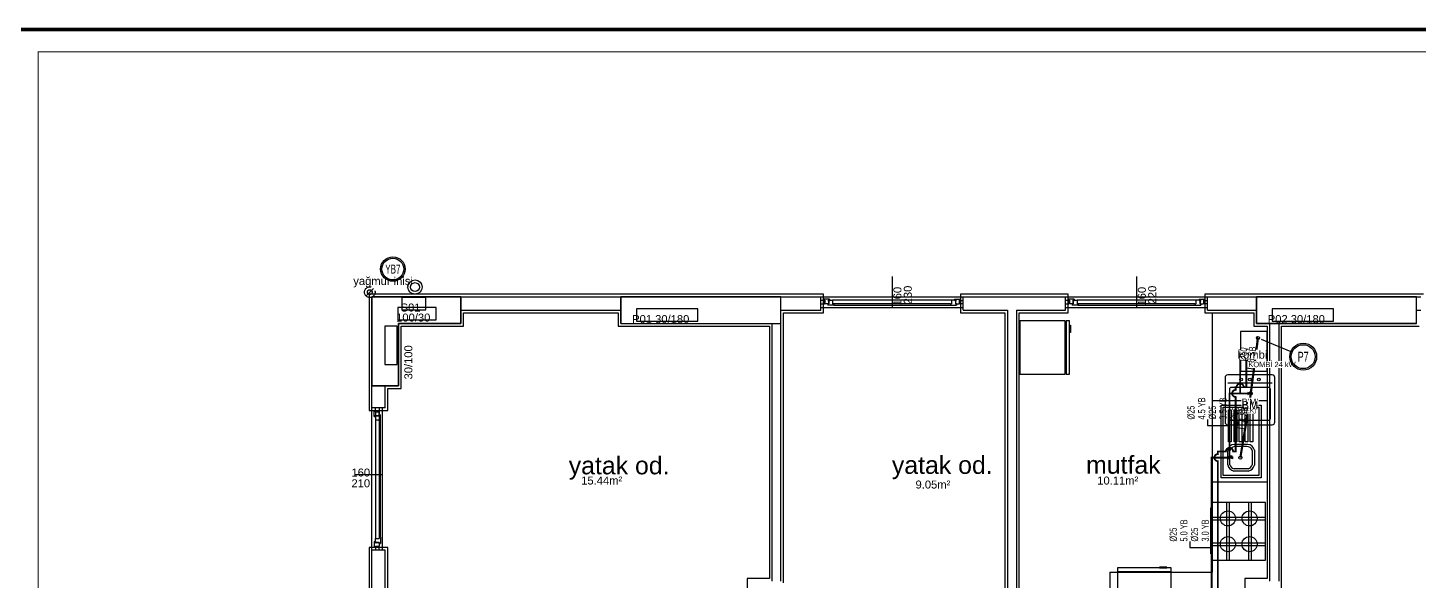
# Model space of a CAD drawing. Header units: centimetres. Extents: x -3962 to 30527, y -2 to 2802.
# Drawn here: x 10013 to 11578, y 2179 to 2802 of the extents above; entities that cross this region are included whole.
import ezdxf
from ezdxf.enums import TextEntityAlignment as Align

# ---------------------------------------------------------------- set-up
doc = ezdxf.new("R2010")
doc.units = ezdxf.units.CM
for name, pattern in [('BASMA HATTI', [31, 25, -6]), ('DASHED', [18, 12, -6]), ('PISSU HATTI', [26, 20, -6]), ('YAGMUR HATTI', [36, 30, -6])]:
    doc.linetypes.add(name, pattern=pattern)
for name, color, linetype in [('MTY-PISSU-CAP', 211, 'CONTINUOUS'), ('MTY-PISSU-KOLON', 211, 'DASHED'), ('MTY-TEMIZSU-CAP', 101, 'CONTINUOUS'), ('MTY-VANA', 1, 'CONTINUOUS'), ('MTY-YAGMURSU-KOLON NO', 7, 'CONTINUOUS'), ('MTY-YUK-BIRIMI', 7, 'CONTINUOUS'), ('ROTAS-CIHAZ', 135, 'CONTINUOUS'), ('ROTAS-MIMARI', 8, 'CONTINUOUS'), ('ROTAS-MIMARI-KOLON', 8, 'CONTINUOUS'), ('ROTAS-MIMARI-YAZI', 8, 'CONTINUOUS'), ('ROTAS-PAFTA', 7, 'CONTINUOUS'), ('ROTAS-PISSU-BORU-TAVANDAN', 6, 'PISSU HATTI'), ('ROTAS-PISSU-KOLONNO', 211, 'CONTINUOUS'), ('ROTAS-SICAKSU-BORU', 1, 'BASMA HATTI'), ('ROTAS-SOGUKSU-BORU', 5, 'CONTINUOUS'), ('ROTAS-TEFRIS', 15, 'CONTINUOUS'), ('ROTAS-YAGMUR-BORUSU', 3, 'YAGMUR HATTI')]:
    doc.layers.add(name, color=color, linetype=linetype)
doc.styles.add('ANOTATIVO', font='arial.ttf')
doc.styles.add('MTY_CAP', font='wturkce.SHX', dxfattribs={"width": 0.65, "height": 20})
doc.styles.add('MTYCAPLT', font='arial.ttf', dxfattribs={"width": 0.65, "height": 1})
doc.styles.add('ROTAS', font='arial.ttf')

# ---------------------------------------------------------------- blocks, each defined once
blk = doc.blocks.new('MTY-PIS SU CAP SB')
at = {"layer": 'MTY-PISSU-CAP'}
for p, q in [((0.83, 1.17), (0, 1.17)), ((0, 1.17), (0, 0))]:
    blk.add_line(p, q, dxfattribs=at)
at = {"layer": 'MTY-PISSU-CAP', "style": 'MTY_CAP', "width": 0.65}
blk.add_attdef('PSCP_001', (0.83, 1.29), '', height=1, dxfattribs=at)
at = {"layer": 'MTY-YUK-BIRIMI', "color": 211, "style": 'MTY_CAP', "width": 0.65}
blk.add_attdef('PS_001', (0.83, 0.07), '', height=1, dxfattribs=at)
blk = doc.blocks.new('MTY-PIS SU KOLON')
at = {"layer": 'MTY-PISSU-KOLON', "linetype": 'Continuous', "lineweight": -3}
blk.add_hatch(color=256, dxfattribs=at).paths.add_polyline_path([(-2.7, -0.1, 0.848135), (0, -0.1, -0.848135), (2.7, -0.1, 0.414214), (0, 2.6, 0.414214)])
blk.add_circle((0, 0), 3.5, dxfattribs=at)
blk = doc.blocks.new('MTY-KURESEL VANA')
at = {"layer": 'MTY-VANA'}
for p, q in [((0, 0), (0, 8)), ((0, 8), (8, 8))]:
    blk.add_line(p, q, dxfattribs=at)
blk.add_lwpolyline([(-10, 5), (-10, -5), (10, 5), (10, -5), (-10, 5)], dxfattribs=at)
at = {"layer": 'MTY-VANA', "style": 'MTYCAPLT', "width": 0.65}
blk.add_attdef('CAP', text='', height=10, dxfattribs=at).set_placement((-1.1, 0), align=Align.CENTER)
blk = doc.blocks.new('MTY-TEMIZ SU CAP MB')
at = {"layer": 'MTY-TEMIZSU-CAP'}
for p, q in [((0.83, 3.1), (0, 3.1)), ((0, 3.1), (0, 0))]:
    blk.add_line(p, q, dxfattribs=at)
at = {"layer": 'MTY-TEMIZSU-CAP', "style": 'MTY_CAP', "width": 0.65}
for tag, p in [('SOCP_001', (0.83, 4.92)), ('SCCP_001', (0.83, 1.92))]:
    blk.add_attdef(tag, p, '', height=1, dxfattribs=at)
at = {"layer": 'MTY-YUK-BIRIMI', "color": 101, "style": 'MTY_CAP', "width": 0.65}
for tag, p in [('SO_001', (0.83, 3.42)), ('SC_001', (0.83, 0.42))]:
    blk.add_attdef(tag, p, '', height=1, dxfattribs=at)
blk = doc.blocks.new('MTY-KOLON NO YAGMUR')
at = {"layer": 'MTY-YAGMURSU-KOLON NO', "linetype": 'Continuous', "ltscale": 100}
blk.add_circle((0, 0), 27.5, dxfattribs=at)
at = {"layer": 'MTY-YAGMURSU-KOLON NO', "color": 7, "linetype": 'Continuous', "ltscale": 100}
blk.add_circle((0, 0), 24.5, dxfattribs=at)
at = {"style": 'ANOTATIVO', "width": 0.65}
blk.add_attdef('K', text='', height=20, dxfattribs=at).set_placement((0, 0), align=Align.MIDDLE_CENTER)
blk = doc.blocks.new('MTY-KOLON NO PIS SU')
at = {"color": 6, "linetype": 'Continuous', "ltscale": 100}
blk.add_circle((0, 0), 27.5, dxfattribs=at)
at = {"color": 7, "linetype": 'Continuous', "ltscale": 100}
blk.add_circle((0, 0), 24.5, dxfattribs=at)
at = {"style": 'ANOTATIVO', "width": 0.65}
blk.add_attdef('K', text='', height=20, dxfattribs=at).set_placement((0, 0), align=Align.MIDDLE_CENTER)

msp = doc.modelspace()

# ---------------------------------------------------------------- linework, layer by layer
at = {"layer": 'ROTAS-MIMARI'}
for p, q in [((10985.4, 2522.1), (10985.4, 2487.4)), ((11260.4, 2522.1), (11260.4, 2487.4)), ((10500.4, 2502.2), (10397.4, 2502.2)), ((10397.4, 2502.2), (10397.4, 2399.2)), ((10680.4, 2502.2), (10500.4, 2502.2)), ((10500.4, 2499.2), (10680.4, 2499.2)), ((10860.4, 2502.2), (10680.4, 2502.2)), ((10908.2, 2502.2), (10860.4, 2502.2)), ((10860.4, 2499.2), (10905.2, 2499.2)), ((10905.4, 2484.2), (10905.4, 2499.2)), ((10905.4, 2484.2), (10905.4, 2499.2)), ((10905.4, 2499.2), (11065.4, 2499.2)), ((10909.4, 2495.2), (10905.4, 2495.2)), ((10905.4, 2491.2), (10909.4, 2491.2)), ((10908.4, 2481.2), (10908.4, 2502.2)), ((10908.7, 2496.8), (10908.7, 2495.4)), ((10915.1, 2496.8), (10908.7, 2496.8)), ((10909.9, 2495.4), (10908.7, 2495.4)), ((10909.4, 2491.2), (10909.4, 2495.2)), ((10909.9, 2495.4), (10909.9, 2491.2)), ((10913.9, 2491.2), (10909.9, 2491.2)), ((10913, 2491.2), (10914.2, 2491.2)), ((10913, 2491.2), (10913, 2489.8)), ((10919.8, 2489.8), (10913, 2489.8)), ((10913.6, 2495.4), (10913.6, 2494.4)), ((10915.1, 2495.4), (10913.6, 2495.4)), ((10913.9, 2494.4), (10913.6, 2494.4)), ((10913.9, 2494.4), (10913.9, 2491.2)), ((10914.2, 2495.4), (10918.6, 2495.4)), ((10914.2, 2495.4), (10914.2, 2494.9)), ((10914.5, 2494.9), (10914.2, 2494.9)), ((10914.5, 2494.4), (10914.2, 2494.4)), ((10914.2, 2494.4), (10914.2, 2491.2)), ((10914.5, 2494.9), (10914.5, 2494.4)), ((10915.1, 2496.8), (10915.1, 2495.4)), ((11052.2, 2495.4), (10918.6, 2495.4)), ((10918.6, 2495.4), (10918.6, 2491.2)), ((10919.8, 2491.2), (10918.6, 2491.2)), ((11051, 2491.2), (10919.8, 2491.2)), ((10919.8, 2491.2), (10919.8, 2489.8)), ((10919.8, 2489.8), (11051, 2489.8)), ((11051, 2491.2), (11051, 2489.8)), ((11051, 2491.2), (11052.2, 2491.2)), ((11051, 2489.8), (11057.8, 2489.8)), ((11056.6, 2495.4), (11052.2, 2495.4)), ((11052.2, 2495.4), (11052.2, 2491.2)), ((11055.7, 2496.8), (11055.7, 2495.4)), ((11055.7, 2496.8), (11062.1, 2496.8)), ((11055.7, 2495.4), (11057.2, 2495.4)), ((11056.3, 2494.9), (11056.6, 2494.9)), ((11056.3, 2494.9), (11056.3, 2494.4)), ((11056.3, 2494.4), (11056.6, 2494.4)), ((11056.6, 2495.4), (11056.6, 2494.9)), ((11056.6, 2494.4), (11056.6, 2491.2)), ((11057.8, 2491.2), (11056.6, 2491.2)), ((11056.9, 2494.4), (11056.9, 2491.2)), ((11056.9, 2494.4), (11057.2, 2494.4)), ((11056.9, 2491.2), (11060.9, 2491.2)), ((11057.2, 2495.4), (11057.2, 2494.4)), ((11057.8, 2491.2), (11057.8, 2489.8)), ((11060.9, 2495.4), (11060.9, 2491.2)), ((11060.9, 2495.4), (11062.1, 2495.4)), ((11061.4, 2495.2), (11065.4, 2495.2)), ((11061.4, 2491.2), (11061.4, 2495.2)), ((11065.4, 2491.2), (11061.4, 2491.2)), ((11062.1, 2496.8), (11062.1, 2495.4)), ((11183.4, 2502.2), (11062.4, 2502.2)), ((11062.4, 2502.2), (11062.4, 2481.2)), ((11065.4, 2499.2), (11180.4, 2499.2)), ((11065.4, 2484.2), (11065.4, 2499.2)), ((11180.4, 2484.2), (11180.4, 2499.2)), ((11180.4, 2484.2), (11180.4, 2499.2)), ((11180.4, 2499.2), (11340.4, 2499.2)), ((11184.4, 2495.2), (11180.4, 2495.2)), ((11180.4, 2491.2), (11184.4, 2491.2)), ((11183.4, 2481.2), (11183.4, 2502.2)), ((11183.7, 2496.8), (11183.7, 2495.4)), ((11190.1, 2496.8), (11183.7, 2496.8)), ((11184.9, 2495.4), (11183.7, 2495.4)), ((11184.4, 2491.2), (11184.4, 2495.2)), ((11184.9, 2495.4), (11184.9, 2491.2)), ((11188.9, 2491.2), (11184.9, 2491.2)), ((11188, 2491.2), (11189.2, 2491.2)), ((11188, 2491.2), (11188, 2489.8)), ((11194.8, 2489.8), (11188, 2489.8)), ((11188.6, 2495.4), (11188.6, 2494.4)), ((11190.1, 2495.4), (11188.6, 2495.4)), ((11188.9, 2494.4), (11188.6, 2494.4)), ((11188.9, 2494.4), (11188.9, 2491.2)), ((11189.2, 2495.4), (11193.6, 2495.4)), ((11189.2, 2495.4), (11189.2, 2494.9)), ((11189.5, 2494.9), (11189.2, 2494.9)), ((11189.5, 2494.4), (11189.2, 2494.4)), ((11189.2, 2494.4), (11189.2, 2491.2)), ((11189.5, 2494.9), (11189.5, 2494.4)), ((11190.1, 2496.8), (11190.1, 2495.4)), ((11327.2, 2495.4), (11193.6, 2495.4)), ((11193.6, 2495.4), (11193.6, 2491.2)), ((11194.8, 2491.2), (11193.6, 2491.2)), ((11326, 2491.2), (11194.8, 2491.2)), ((11194.8, 2491.2), (11194.8, 2489.8)), ((11194.8, 2489.8), (11326, 2489.8)), ((11326, 2491.2), (11326, 2489.8)), ((11326, 2491.2), (11327.2, 2491.2)), ((11326, 2489.8), (11332.8, 2489.8)), ((11331.6, 2495.4), (11327.2, 2495.4)), ((11327.2, 2495.4), (11327.2, 2491.2)), ((11330.7, 2496.8), (11330.7, 2495.4)), ((11330.7, 2496.8), (11337.1, 2496.8)), ((11330.7, 2495.4), (11332.2, 2495.4)), ((11331.3, 2494.9), (11331.6, 2494.9)), ((11331.3, 2494.9), (11331.3, 2494.4)), ((11331.3, 2494.4), (11331.6, 2494.4)), ((11331.6, 2495.4), (11331.6, 2494.9)), ((11331.6, 2494.4), (11331.6, 2491.2)), ((11332.8, 2491.2), (11331.6, 2491.2)), ((11331.9, 2494.4), (11331.9, 2491.2)), ((11331.9, 2494.4), (11332.2, 2494.4)), ((11331.9, 2491.2), (11335.9, 2491.2)), ((11332.2, 2495.4), (11332.2, 2494.4)), ((11332.8, 2491.2), (11332.8, 2489.8)), ((11335.9, 2495.4), (11335.9, 2491.2)), ((11335.9, 2495.4), (11337.1, 2495.4)), ((11336.4, 2495.2), (11340.4, 2495.2)), ((11336.4, 2491.2), (11336.4, 2495.2)), ((11340.4, 2491.2), (11336.4, 2491.2)), ((11337.1, 2496.8), (11337.1, 2495.4)), ((11395.4, 2502.2), (11337.4, 2502.2)), ((11337.4, 2502.2), (11337.4, 2481.2)), ((11340.4, 2499.2), (11395.4, 2499.2)), ((11340.4, 2484.2), (11340.4, 2499.2)), ((11340.4, 2484.2), (11340.4, 2499.2)), ((11575.4, 2502.2), (11395.4, 2502.2)), ((11583.4, 2502.2), (11575.4, 2502.2)), ((11575.4, 2499.2), (11580.4, 2499.2)), ((10500.4, 2484.2), (10680.4, 2484.2)), ((10503.4, 2481.2), (10677.4, 2481.2)), ((10503.4, 2466.2), (10503.4, 2481.2)), ((10677.4, 2481.2), (10677.4, 2466.2)), ((10860.4, 2484.2), (10905.2, 2484.2)), ((10863.4, 2481.2), (10908.2, 2481.2)), ((10863.4, 2466.2), (10863.4, 2481.2)), ((10905.4, 2487.4), (11065.4, 2487.4)), ((11062.4, 2481.2), (11112.4, 2481.2)), ((11065.4, 2484.2), (11115.4, 2484.2)), ((11112.4, 2481.2), (11112.4, 2132.2)), ((11115.4, 2484.2), (11115.4, 2129.2)), ((11125.4, 2484.2), (11125.4, 2129.2)), ((11125.4, 2484.2), (11180.4, 2484.2)), ((11128.4, 2132.2), (11128.4, 2481.2)), ((11128.4, 2481.2), (11183.4, 2481.2)), ((11180.4, 2487.4), (11340.4, 2487.4)), ((11337.4, 2481.2), (11392.4, 2481.2)), ((11340.4, 2484.2), (11395.4, 2484.2)), ((11345.4, 2481.2), (11345.4, 2189.2)), ((11392.4, 2481.2), (11392.4, 2466.2)), ((11575.4, 2484.2), (11580.4, 2484.2)), ((10433.4, 2396.2), (10433.4, 2466.2)), ((10433.4, 2466.2), (10503.4, 2466.2)), ((10677.4, 2466.2), (10847.4, 2466.2)), ((10847.4, 2466.2), (10847.4, 2182.2)), ((10850.4, 2179.2), (10850.4, 2469.2)), ((10860.4, 2179.2), (10860.4, 2469.2)), ((10863.4, 2177.2), (10863.4, 2466.2)), ((11180.2, 2472.2), (11129.1, 2472.2)), ((11129.1, 2472.2), (11129.1, 2412.2)), ((11180.2, 2412.2), (11180.2, 2472.2)), ((11180.2, 2467.2), (11181.2, 2467.2)), ((11181.2, 2472.2), (11181.2, 2412.2)), ((11185.1, 2472.2), (11181.2, 2472.2)), ((11185.1, 2412.2), (11185.1, 2472.2)), ((11185.1, 2467.5), (11186.1, 2467.5)), ((11185.1, 2459.1), (11185.1, 2467.5)), ((11186.1, 2459.1), (11185.1, 2459.1)), ((11186.1, 2467.5), (11186.1, 2459.1)), ((11377.4, 2460.2), (11377.4, 2415.2)), ((11407.4, 2460.2), (11377.4, 2460.2)), ((11392.4, 2466.2), (11397.4, 2466.2)), ((11397.4, 2466.2), (11407.4, 2466.2)), ((11410.4, 2469.2), (11400.4, 2469.2)), ((11407.4, 2466.2), (11407.4, 2182.2)), ((11407.4, 2415.2), (11407.4, 2460.2)), ((11410.4, 2179.2), (11410.4, 2469.2)), ((11420.4, 2469.2), (11420.4, 2179.2)), ((11423.4, 2179.2), (11423.4, 2466.2)), ((11423.4, 2466.2), (11578.4, 2466.2)), ((11376.1, 2435.2), (11376.1, 2440.1)), ((11376.1, 2440.1), (11377.4, 2440.1)), ((11377.4, 2435.2), (11376.1, 2435.2)), ((11129.1, 2412.2), (11180.2, 2412.2)), ((11180.2, 2417.2), (11181.2, 2417.2)), ((11181.2, 2412.2), (11185.1, 2412.2)), ((11407.4, 2415.2), (11377.4, 2415.2)), ((10397.4, 2399.2), (10397.4, 2371.2)), ((10400.4, 2374.2), (10400.4, 2399.2)), ((10415.4, 2374.2), (10415.4, 2399.2)), ((10418.4, 2371.2), (10418.4, 2396.2)), ((10418.4, 2396.2), (10433.4, 2396.2)), ((11345.4, 2382.5), (11407.4, 2382.5)), ((10397.4, 2371.2), (10418.4, 2371.2)), ((10415.4, 2374.2), (10400.4, 2374.2)), ((10400.4, 2214.2), (10400.4, 2374.2)), ((10402.8, 2370.9), (10404.2, 2370.9)), ((10402.8, 2364.5), (10402.8, 2370.9)), ((10402.8, 2364.5), (10404.2, 2364.5)), ((10404.2, 2370.9), (10404.2, 2227.4)), ((10404.2, 2369.7), (10404.2, 2370.9)), ((10404.2, 2369.7), (10408.4, 2369.7)), ((10404.2, 2366), (10405.2, 2366)), ((10404.2, 2364.5), (10404.2, 2366)), ((10404.2, 2365.4), (10404.2, 2361)), ((10404.2, 2365.4), (10404.7, 2365.4)), ((10404.4, 2370.2), (10404.4, 2374.2)), ((10408.4, 2370.2), (10404.4, 2370.2)), ((10404.7, 2365.1), (10404.7, 2365.4)), ((10404.7, 2365.1), (10405.2, 2365.1)), ((10405.2, 2365.7), (10405.2, 2366)), ((10405.2, 2365.7), (10408.4, 2365.7)), ((10405.2, 2365.1), (10405.2, 2365.4)), ((10405.2, 2365.4), (10408.4, 2365.4)), ((10408.4, 2374.2), (10408.4, 2370.2)), ((10408.4, 2369.7), (10408.4, 2228.6)), ((10408.4, 2365.7), (10408.4, 2369.7)), ((10408.4, 2366.6), (10408.4, 2365.4)), ((10408.4, 2366.6), (10409.8, 2366.6)), ((10409.8, 2228.6), (10409.8, 2366.6)), ((10409.8, 2359.8), (10409.8, 2366.6)), ((10412.2, 2214.2), (10412.2, 2374.2)), ((11355.5, 2295.7), (11355.5, 2377.5)), ((11355.5, 2377.5), (11400.5, 2377.5)), ((11358, 2298.2), (11358, 2375)), ((11358, 2375), (11398, 2375)), ((11363.7, 2336.2), (11363.7, 2372.2)), ((11363.7, 2372.2), (11366.7, 2372.2)), ((11366.7, 2372.2), (11366.7, 2336.2)), ((11370.4, 2336.2), (11370.4, 2372.2)), ((11370.4, 2372.2), (11373.4, 2372.2)), ((11373.4, 2372.2), (11373.4, 2336.2)), ((11376, 2336.2), (11376, 2372.2)), ((11376, 2372.2), (11379, 2372.2)), ((11379, 2372.2), (11379, 2336.2)), ((11382.8, 2336.2), (11382.8, 2372.2)), ((11382.8, 2372.2), (11385.8, 2372.2)), ((11385.8, 2372.2), (11385.8, 2336.2)), ((11388.3, 2336.2), (11388.3, 2372.2)), ((11388.3, 2372.2), (11391.3, 2372.2)), ((11391.3, 2372.2), (11391.3, 2336.2)), ((11398, 2375), (11398, 2298.2)), ((11400.5, 2377.5), (11400.5, 2295.7)), ((10404.2, 2361), (10408.4, 2361)), ((10408.4, 2359.8), (10408.4, 2361)), ((10408.4, 2359.8), (10409.8, 2359.8)), ((11366.7, 2336.2), (11363.7, 2336.2)), ((11385.7, 2333.2), (11370.3, 2333.2)), ((11373.4, 2336.2), (11370.4, 2336.2)), ((11379, 2336.2), (11376, 2336.2)), ((11385.8, 2336.2), (11382.8, 2336.2)), ((11391.3, 2336.2), (11388.3, 2336.2)), ((11363, 2310), (11363, 2326.4)), ((11365.5, 2310.3), (11365.5, 2326.1)), ((11384, 2330.7), (11370.3, 2330.7)), ((11390.5, 2326.3), (11390.5, 2310.1)), ((11393, 2326.6), (11393, 2309.8)), ((11386.1, 2303.2), (11369.9, 2303.2)), ((11385.9, 2305.7), (11370.1, 2305.7)), ((10380.8, 2299.2), (10412.2, 2299.2)), ((11407.4, 2290.7), (11345.4, 2290.7)), ((11400.5, 2295.7), (11355.5, 2295.7)), ((11398, 2298.2), (11358, 2298.2)), ((11344.1, 2261.8), (11345.4, 2261.8)), ((11344.1, 2220), (11344.1, 2261.8)), ((11405.4, 2267.9), (11345.4, 2267.9)), ((11345.4, 2202.9), (11345.4, 2267.9)), ((11361.5, 2267.9), (11361.5, 2202.9)), ((11364.5, 2267.9), (11364.5, 2202.9)), ((11386.3, 2267.9), (11386.3, 2202.9)), ((11389.3, 2267.9), (11389.3, 2202.9)), ((11405.4, 2202.9), (11405.4, 2267.9)), ((11345.4, 2251.4), (11405.4, 2251.4)), ((11345.4, 2248.4), (11405.4, 2248.4)), ((10402.8, 2223.9), (10402.8, 2217.5)), ((10402.8, 2223.9), (10404.2, 2223.9)), ((10404.2, 2227.4), (10408.4, 2227.4)), ((10404.2, 2223), (10404.2, 2227.4)), ((10404.2, 2223.9), (10404.2, 2222.4)), ((10404.2, 2223), (10404.7, 2223)), ((10404.7, 2223.3), (10405.2, 2223.3)), ((10404.7, 2223.3), (10404.7, 2223)), ((10405.2, 2223.3), (10405.2, 2223)), ((10405.2, 2223), (10408.4, 2223)), ((10405.2, 2222.7), (10405.2, 2222.4)), ((10405.2, 2222.7), (10408.4, 2222.7)), ((10408.4, 2228.6), (10408.4, 2227.4)), ((10408.4, 2228.6), (10409.8, 2228.6)), ((10408.4, 2221.8), (10408.4, 2223)), ((10408.4, 2222.7), (10408.4, 2218.7)), ((10409.8, 2228.6), (10409.8, 2221.8)), ((10397.4, 2217.2), (10397.4, 2154.2)), ((10418.4, 2217.2), (10397.4, 2217.2)), ((10400.4, 2154.2), (10400.4, 2214.2)), ((10415.4, 2214.2), (10400.4, 2214.2)), ((10402.8, 2217.5), (10404.2, 2217.5)), ((10404.2, 2222.4), (10405.2, 2222.4)), ((10404.2, 2218.7), (10404.2, 2217.5)), ((10404.2, 2218.7), (10408.4, 2218.7)), ((10404.4, 2218.2), (10404.4, 2214.2)), ((10408.4, 2218.2), (10404.4, 2218.2)), ((10408.4, 2221.8), (10409.8, 2221.8)), ((10408.4, 2214.2), (10408.4, 2218.2)), ((10415.4, 2154.2), (10415.4, 2214.2)), ((10418.4, 2157.2), (10418.4, 2217.2)), ((11344.1, 2210), (11344.1, 2220)), ((11345.4, 2210), (11344.1, 2210)), ((11345.4, 2222.3), (11405.4, 2222.3)), ((11345.4, 2219.3), (11405.4, 2219.3)), ((11299.2, 2194.1), (11239.2, 2194.1)), ((11239.2, 2194.1), (11239.2, 2190.2)), ((11294.5, 2195.2), (11286.1, 2195.2)), ((11286.1, 2195.2), (11286.1, 2194.1)), ((11286.1, 2194.1), (11294.5, 2194.1)), ((11294.5, 2194.1), (11294.5, 2195.2)), ((11299.2, 2190.2), (11299.2, 2194.1)), ((11345.4, 2202.9), (11405.4, 2202.9)), ((10822.4, 2182.2), (10822.4, 2132.2)), ((10847.4, 2182.2), (10822.4, 2182.2)), ((11230.4, 2189.2), (11345.4, 2189.2)), ((11230.4, 2189.2), (11230.4, 2132.2)), ((11239.2, 2190.2), (11299.2, 2190.2)), ((11299.2, 2189.2), (11239.2, 2189.2)), ((11239.2, 2189.2), (11239.2, 2133.1)), ((11244.2, 2189.2), (11244.2, 2190.2)), ((11294.2, 2189.2), (11294.2, 2190.2)), ((11299.2, 2133.1), (11299.2, 2189.2)), ((11407.4, 2182.2), (11382.4, 2182.2)), ((11382.4, 2182.2), (11382.4, 2167.2)), ((11423.4, 2119.2), (11423.4, 2179.2))]:
    msp.add_line(p, q, dxfattribs=at)
for points in [[(10400.4, 2399.2), (10400.4, 2499.2)], [(10400.4, 2499.2), (10500.4, 2499.2)], [(10500.4, 2499.2), (10500.4, 2469.2)], [(10680.4, 2469.2), (10680.4, 2499.2)], [(10680.4, 2499.2), (10860.4, 2499.2)], [(10860.4, 2469.2), (10860.4, 2499.2)], [(11575.4, 2469.2), (11395.4, 2469.2), (11395.4, 2499.2)], [(11395.4, 2499.2), (11575.4, 2499.2)], [(11575.4, 2469.2), (11575.4, 2499.2)], [(10500.4, 2469.2), (10430.4, 2469.2)], [(10430.4, 2469.2), (10430.4, 2399.2)], [(10680.4, 2469.2), (10860.4, 2469.2)], [(10430.4, 2399.2), (10400.4, 2399.2)], [(11370.3, 2333.2), (11367.7, 2332.5), (11365.5, 2331), (11363.9, 2328.9), (11363, 2326.4)], [(11393, 2326.6), (11392, 2329.1), (11390.4, 2331.1), (11388.3, 2332.5), (11385.7, 2333.2)], [(11370.6, 2330.7), (11368.8, 2330.2), (11367.3, 2329.3), (11366.2, 2327.9), (11365.5, 2326.1)], [(11390.5, 2326.3), (11389.6, 2328.3), (11388.1, 2329.8), (11386.2, 2330.6), (11384, 2330.7)], [(11363, 2310), (11363.8, 2307.6), (11365.4, 2305.5), (11367.5, 2304), (11369.9, 2303.2)], [(11365.5, 2310.3), (11366.1, 2308.6), (11367.1, 2307.3), (11368.5, 2306.3), (11370.1, 2305.7)], [(11385.9, 2305.7), (11387.5, 2306.3), (11388.8, 2307.2), (11389.8, 2308.5), (11390.5, 2310.1)], [(11386.1, 2303.2), (11388.5, 2304), (11390.6, 2305.4), (11392.1, 2307.4), (11393, 2309.8)]]:
    msp.add_lwpolyline(points, dxfattribs=at)
for centre, radius in [((10448.8, 2510.2), 8), ((10448.8, 2510.2), 5), ((11377.2, 2318.3), 1.68), ((11363.2, 2249.9), 8.48), ((11387.6, 2249.9), 8.48), ((11363.2, 2220.9), 8.48), ((11387.6, 2220.9), 8.48)]:
    msp.add_circle(centre, radius, dxfattribs=at)
at = {"layer": 'ROTAS-MIMARI-KOLON'}
for points in [[(10500.4, 2499.2), (10400.4, 2499.2), (10400.4, 2399.2), (10430.4, 2399.2), (10430.4, 2469.2), (10500.4, 2469.2), (10500.4, 2499.2)], [(10434, 2484.7), (10461.1, 2484.7), (10461.1, 2498.6), (10434, 2498.6), (10434, 2484.7)], [(10860.4, 2499.2), (10680.4, 2499.2), (10680.4, 2469.2), (10860.4, 2469.2), (10860.4, 2499.2)], [(11575.4, 2499.2), (11395.4, 2499.2), (11395.4, 2469.2), (11575.4, 2469.2), (11575.4, 2499.2)], [(10429.6, 2473.4), (10472.7, 2473.4), (10472.7, 2487.4), (10429.6, 2487.4), (10429.6, 2473.4)], [(10698.1, 2471.7), (10767.1, 2471.7), (10767.1, 2485.7), (10698.1, 2485.7), (10698.1, 2471.7)], [(11413.1, 2471.7), (11482.1, 2471.7), (11482.1, 2485.7), (11413.1, 2485.7), (11413.1, 2471.7)], [(10428.9, 2423.2), (10428.9, 2466.3), (10414.9, 2466.3), (10414.9, 2423.2), (10428.9, 2423.2)]]:
    msp.add_lwpolyline(points, dxfattribs=at)
at = {"layer": 'ROTAS-PAFTA'}
for points, const_width in [([(10000, 0), (12500, 0), (12500, 2800), (10000, 2800)], 4), ([(10025, 25), (12475, 25), (12475, 2775), (10025, 2775)], 1)]:
    msp.add_lwpolyline(points, close=True, dxfattribs=dict(at, const_width=const_width))
at = {"layer": 'ROTAS-PISSU-BORU-TAVANDAN', "const_width": 2.5}
for points in [[(11388, 2383.3), (11397, 2453)], [(11377.2, 2318.3), (11388, 2383.3)]]:
    msp.add_lwpolyline(points, dxfattribs=at)
at = {"layer": 'ROTAS-PISSU-KOLONNO'}
msp.add_line((11400.7, 2451.5), (11434, 2437.7), dxfattribs=at)
at = {"layer": 'ROTAS-SICAKSU-BORU', "const_width": 2}
for points in [[(11372, 2325.3), (11372, 2386.5), (11371, 2386.7), (11370, 2387.1), (11369.2, 2387.7), (11368.5, 2388.5), (11368.1, 2389.5), (11368, 2390.5), (11368.1, 2391.6), (11368.5, 2392.5), (11369.2, 2393.4), (11370, 2394), (11371, 2394.4), (11372, 2394.5), (11372, 2397.5), (11373, 2397.5), (11373.1, 2398.6), (11373.5, 2399.5), (11374.2, 2400.4), (11375, 2401), (11376, 2401.4), (11377, 2401.5), (11378, 2401.4), (11379, 2401), (11379.8, 2400.4), (11380.5, 2399.5), (11380.9, 2398.6), (11381, 2397.5), (11384, 2397.5), (11384, 2439), (11385.3, 2439), (11385.3, 2441.1)], [(11352, 2123), (11352, 2314.3), (11351, 2314.5), (11350, 2314.9), (11349.2, 2315.5), (11348.5, 2316.3), (11348.1, 2317.3), (11348, 2318.3), (11348.1, 2319.4), (11348.5, 2320.3), (11349.2, 2321.2), (11350, 2321.8), (11351, 2322.2), (11352, 2322.3), (11352, 2325.3), (11361, 2325.3), (11361.1, 2326.4), (11361.5, 2327.3), (11362.2, 2328.2), (11363, 2328.8), (11364, 2329.2), (11365, 2329.3), (11366, 2329.2), (11367, 2328.8), (11367.8, 2328.2), (11368.5, 2327.3), (11368.9, 2326.4), (11369, 2325.3), (11372, 2325.3)], [(11372, 2325.3), (11373, 2325.3)]]:
    msp.add_lwpolyline(points, dxfattribs=at)
at = {"layer": 'ROTAS-SOGUKSU-BORU', "const_width": 2}
for points in [[(11377, 2390.5), (11377, 2432), (11378.3, 2432), (11378.3, 2434.1)], [(11365, 2318.3), (11365, 2390.5), (11377, 2390.5)], [(11377, 2390.5), (11388, 2390.5)], [(11205, 1940), (11205, 2116), (11345, 2116), (11345, 2318.3), (11365, 2318.3)], [(11365, 2318.3), (11366, 2318.3)]]:
    msp.add_lwpolyline(points, dxfattribs=at)
at = {"layer": 'ROTAS-TEFRIS'}
msp.add_line((11363, 2402.3), (11413, 2402.3), dxfattribs=at)
for points in [[(11413, 2355.3), (11414.1, 2355.6), (11415.1, 2356.2), (11415.8, 2357.2), (11416, 2358.3), (11416, 2408.3), (11415.8, 2409.5), (11415.1, 2410.5), (11414.1, 2411.1), (11413, 2411.3), (11363, 2411.3), (11361.8, 2411.1), (11360.9, 2410.5), (11360.2, 2409.5), (11360, 2408.3), (11360, 2358.3), (11360.2, 2357.2), (11360.9, 2356.2), (11361.8, 2355.6), (11363, 2355.3)], [(11409, 2360.3), (11409.8, 2360.5), (11410.4, 2360.9), (11410.8, 2361.6), (11411, 2362.3), (11411, 2395.3), (11410.8, 2396.1), (11410.4, 2396.8), (11409.8, 2397.2), (11409, 2397.3), (11367, 2397.3), (11366.2, 2397.2), (11365.6, 2396.8), (11365.1, 2396.1), (11365, 2395.3), (11365, 2362.3), (11365.1, 2361.6), (11365.6, 2360.9), (11366.2, 2360.5), (11367, 2360.3)]]:
    msp.add_lwpolyline(points, close=True, dxfattribs=at)
for centre in [(11378, 2406.3), (11388, 2406.3), (11398, 2406.3)]:
    msp.add_circle(centre, 1.5, dxfattribs=at)
at = {"layer": 'ROTAS-YAGMUR-BORUSU'}
msp.add_line((10393.7, 2500.3), (10402.1, 2508.7), dxfattribs=at)
for radius in [6, 2.7]:
    msp.add_circle((10397.9, 2504.5), radius, dxfattribs=at)

# ---------------------------------------------------------------- block references
at = {"layer": 'ROTAS-PISSU-KOLONNO'}
ref = msp.add_blockref('MTY-KOLON NO YAGMUR', (10423.9, 2530.5), dxfattribs=dict(at, xscale=0.5, yscale=0.5))
ref.add_attrib('K', 'YB7', dxfattribs={"height": 10, "style": 'ANOTATIVO', "width": 0.65}).set_placement((10423.9, 2530.5), align=Align.MIDDLE_CENTER)
at = {"layer": 'ROTAS-TEFRIS'}
for name, p, xscale, yscale in [('MTY-PIS SU KOLON', (11397, 2453), 0.5, 0.5), ('MTY-KURESEL VANA', (11366, 2318.3), 0.25, 0.25)]:
    msp.add_blockref(name, p, dxfattribs=dict(at, xscale=xscale, yscale=yscale))
ref = msp.add_blockref('MTY-TEMIZ SU CAP MB', (11365, 2354.4), dxfattribs=dict(at, xscale=8, yscale=8, rotation=90))
ref.add_attrib('SCCP_001', 'Ø25', (11349.7, 2361.1), dxfattribs={"height": 8, "rotation": 90, "style": 'MTY_CAP', "width": 0.65})
ref.add_attrib('SC_001', '3.5 YB', (11361.7, 2361.1), dxfattribs={"color": 101, "height": 8, "rotation": 90, "style": 'MTY_CAP', "width": 0.65})
ref.add_attrib('SO_001', '4.5 YB', (11337.7, 2361.1), dxfattribs={"color": 101, "height": 8, "rotation": 90, "style": 'MTY_CAP', "width": 0.65})
ref.add_attrib('SOCP_001', 'Ø25', (11325.7, 2361.1), dxfattribs={"height": 8, "rotation": 90, "style": 'MTY_CAP', "width": 0.65})
ref = msp.add_blockref('MTY-TEMIZ SU CAP MB', (11345, 2217.2), dxfattribs=dict(at, xscale=8, yscale=8, rotation=90))
ref.add_attrib('SCCP_001', 'Ø25', (11329.7, 2223.8), dxfattribs={"height": 8, "rotation": 90, "style": 'MTY_CAP', "width": 0.65})
ref.add_attrib('SC_001', '3.0 YB', (11341.7, 2223.8), dxfattribs={"color": 101, "height": 8, "rotation": 90, "style": 'MTY_CAP', "width": 0.65})
ref.add_attrib('SO_001', '5.0 YB', (11317.7, 2223.8), dxfattribs={"color": 101, "height": 8, "rotation": 90, "style": 'MTY_CAP', "width": 0.65})
ref.add_attrib('SOCP_001', 'Ø25', (11305.7, 2223.8), dxfattribs={"height": 8, "rotation": 90, "style": 'MTY_CAP', "width": 0.65})

# ---------------------------------------------------------------- texts
at = {"layer": 'ROTAS-MIMARI-YAZI', "style": 'ROTAS'}
for s, height, p in [('yağmur inişi', 9, (10412.9, 2517.1)), ('S01', 9, (10443.8, 2487.2)), ('100/30', 9, (10446.8, 2475.9)), ('P01 30/180', 9, (10725.2, 2474.2)), ('P02 30/180', 9, (11440.2, 2474.2)), ('yatak od.', 20, (10678.4, 2309.5)), ('yatak od.', 20, (11041.9, 2310)), ('mutfak', 20, (11245.6, 2310.2)), ('160', 9, (10387.8, 2301.5)), ('210', 9, (10387.8, 2289.4)), ('15.44m²', 9, (10658.8, 2292.5)), ('9.05m²', 9, (11031.4, 2288)), ('10.11m²', 9, (11239.3, 2292.5))]:
    msp.add_text(s, height=height, dxfattribs=at).set_placement(p, align=Align.MIDDLE_CENTER)
for s, p in [('160', (10991.4, 2500)), ('230', (11003.1, 2501.3)), ('160', (11266.4, 2500)), ('220', (11278.1, 2501.3)), ('30/100', (10441.3, 2425.5))]:
    msp.add_text(s, height=9, rotation=90, dxfattribs=at).set_placement(p, align=Align.MIDDLE_CENTER)

# ---------------------------------------------------------------- next in the draw order: wipeouts: each hides what was drawn before it
for points in [[(11405.7, 2428.6), (11375.8, 2428.6), (11375.8, 2439.6), (11405.7, 2439.6)], [(11394.6, 2371.8), (11381.4, 2371.8), (11381.4, 2382.8), (11394.6, 2382.8)]]:
    msp.add_wipeout(points)

# ---------------------------------------------------------------- next in the draw order: wipeouts: each hides what was drawn before it
for points in [[(11428.3, 2419.1), (11385.3, 2419.1), (11385.3, 2427.1), (11428.3, 2427.1)], [(11397.7, 2376.8), (11378.3, 2376.8), (11378.3, 2385.8), (11397.7, 2385.8)]]:
    msp.add_wipeout(points)

# ---------------------------------------------------------------- next in the draw order: block references
at = {"layer": 'ROTAS-PISSU-KOLONNO'}
ref = msp.add_blockref('MTY-KOLON NO PIS SU', (11447.9, 2431.9), dxfattribs=dict(at, xscale=0.55, yscale=0.55))
ref.add_attrib('K', 'P7', dxfattribs={"height": 11, "style": 'ANOTATIVO', "width": 0.65}).set_placement((11447.9, 2431.9), align=Align.MIDDLE_CENTER)
at = {"layer": 'ROTAS-TEFRIS'}
ref = msp.add_blockref('MTY-PIS SU CAP SB', (11392.5, 2418.2), dxfattribs=dict(at, xscale=8, yscale=8, rotation=82.62889037735165))
ref.add_attrib('PSCP_001', 'Ø50', (11383.1, 2426.1), dxfattribs={"height": 8, "rotation": 82.6289, "style": 'MTY_CAP', "width": 0.65})
ref.add_attrib('PS_001', '8 SB', (11392.8, 2424.9), dxfattribs={"color": 211, "height": 8, "rotation": 82.6289, "style": 'MTY_CAP', "width": 0.65})
at = {"layer": 'ROTAS-TEFRIS', "xscale": 0.25, "yscale": 0.25}
msp.add_blockref('MTY-KURESEL VANA', (11388, 2390.5), dxfattribs=at)

# ---------------------------------------------------------------- next in the draw order: texts
at = {"layer": 'ROTAS-CIHAZ', "style": 'ROTAS'}
msp.add_text('KOMBİ 24 kW', height=6, dxfattribs=at).set_placement((11386.3, 2420.1))
at = {"layer": 'ROTAS-MIMARI-YAZI', "style": 'ROTAS'}
msp.add_text('kombi', height=9, dxfattribs=at).set_placement((11390.7, 2434.1), align=Align.MIDDLE_CENTER)

# ---------------------------------------------------------------- next in the draw order: wipeouts: each hides what was drawn before it
msp.add_wipeout([(11395.2, 2367.8), (11380.8, 2367.8), (11380.8, 2374.8), (11395.2, 2374.8)])

# ---------------------------------------------------------------- next in the draw order: block references
at = {"layer": 'ROTAS-TEFRIS'}
ref = msp.add_blockref('MTY-PIS SU CAP SB', (11382.6, 2350.8), dxfattribs=dict(at, xscale=8, yscale=8, rotation=80.59393148166828))
ref.add_attrib('PSCP_001', 'Ø50', (11373.5, 2359.1), dxfattribs={"height": 8, "rotation": 80.5939, "style": 'MTY_CAP', "width": 0.65})
ref.add_attrib('PS_001', '4 SB', (11383.2, 2357.5), dxfattribs={"color": 211, "height": 8, "rotation": 80.5939, "style": 'MTY_CAP', "width": 0.65})

# ---------------------------------------------------------------- next in the draw order: texts
at = {"layer": 'ROTAS-CIHAZ', "style": 'ROTAS'}
for s, height, p in [("B'M'", 7, (11388, 2381.3)), ('(EK)', 5, (11388, 2371.3))]:
    msp.add_text(s, height=height, dxfattribs=at).set_placement(p, align=Align.MIDDLE_CENTER)
at = {"layer": 'ROTAS-TEFRIS', "style": 'ROTAS'}
msp.add_text('BM', height=9, dxfattribs=at).set_placement((11388, 2377.3), align=Align.MIDDLE_CENTER)

doc.saveas('drawing.dxf')
